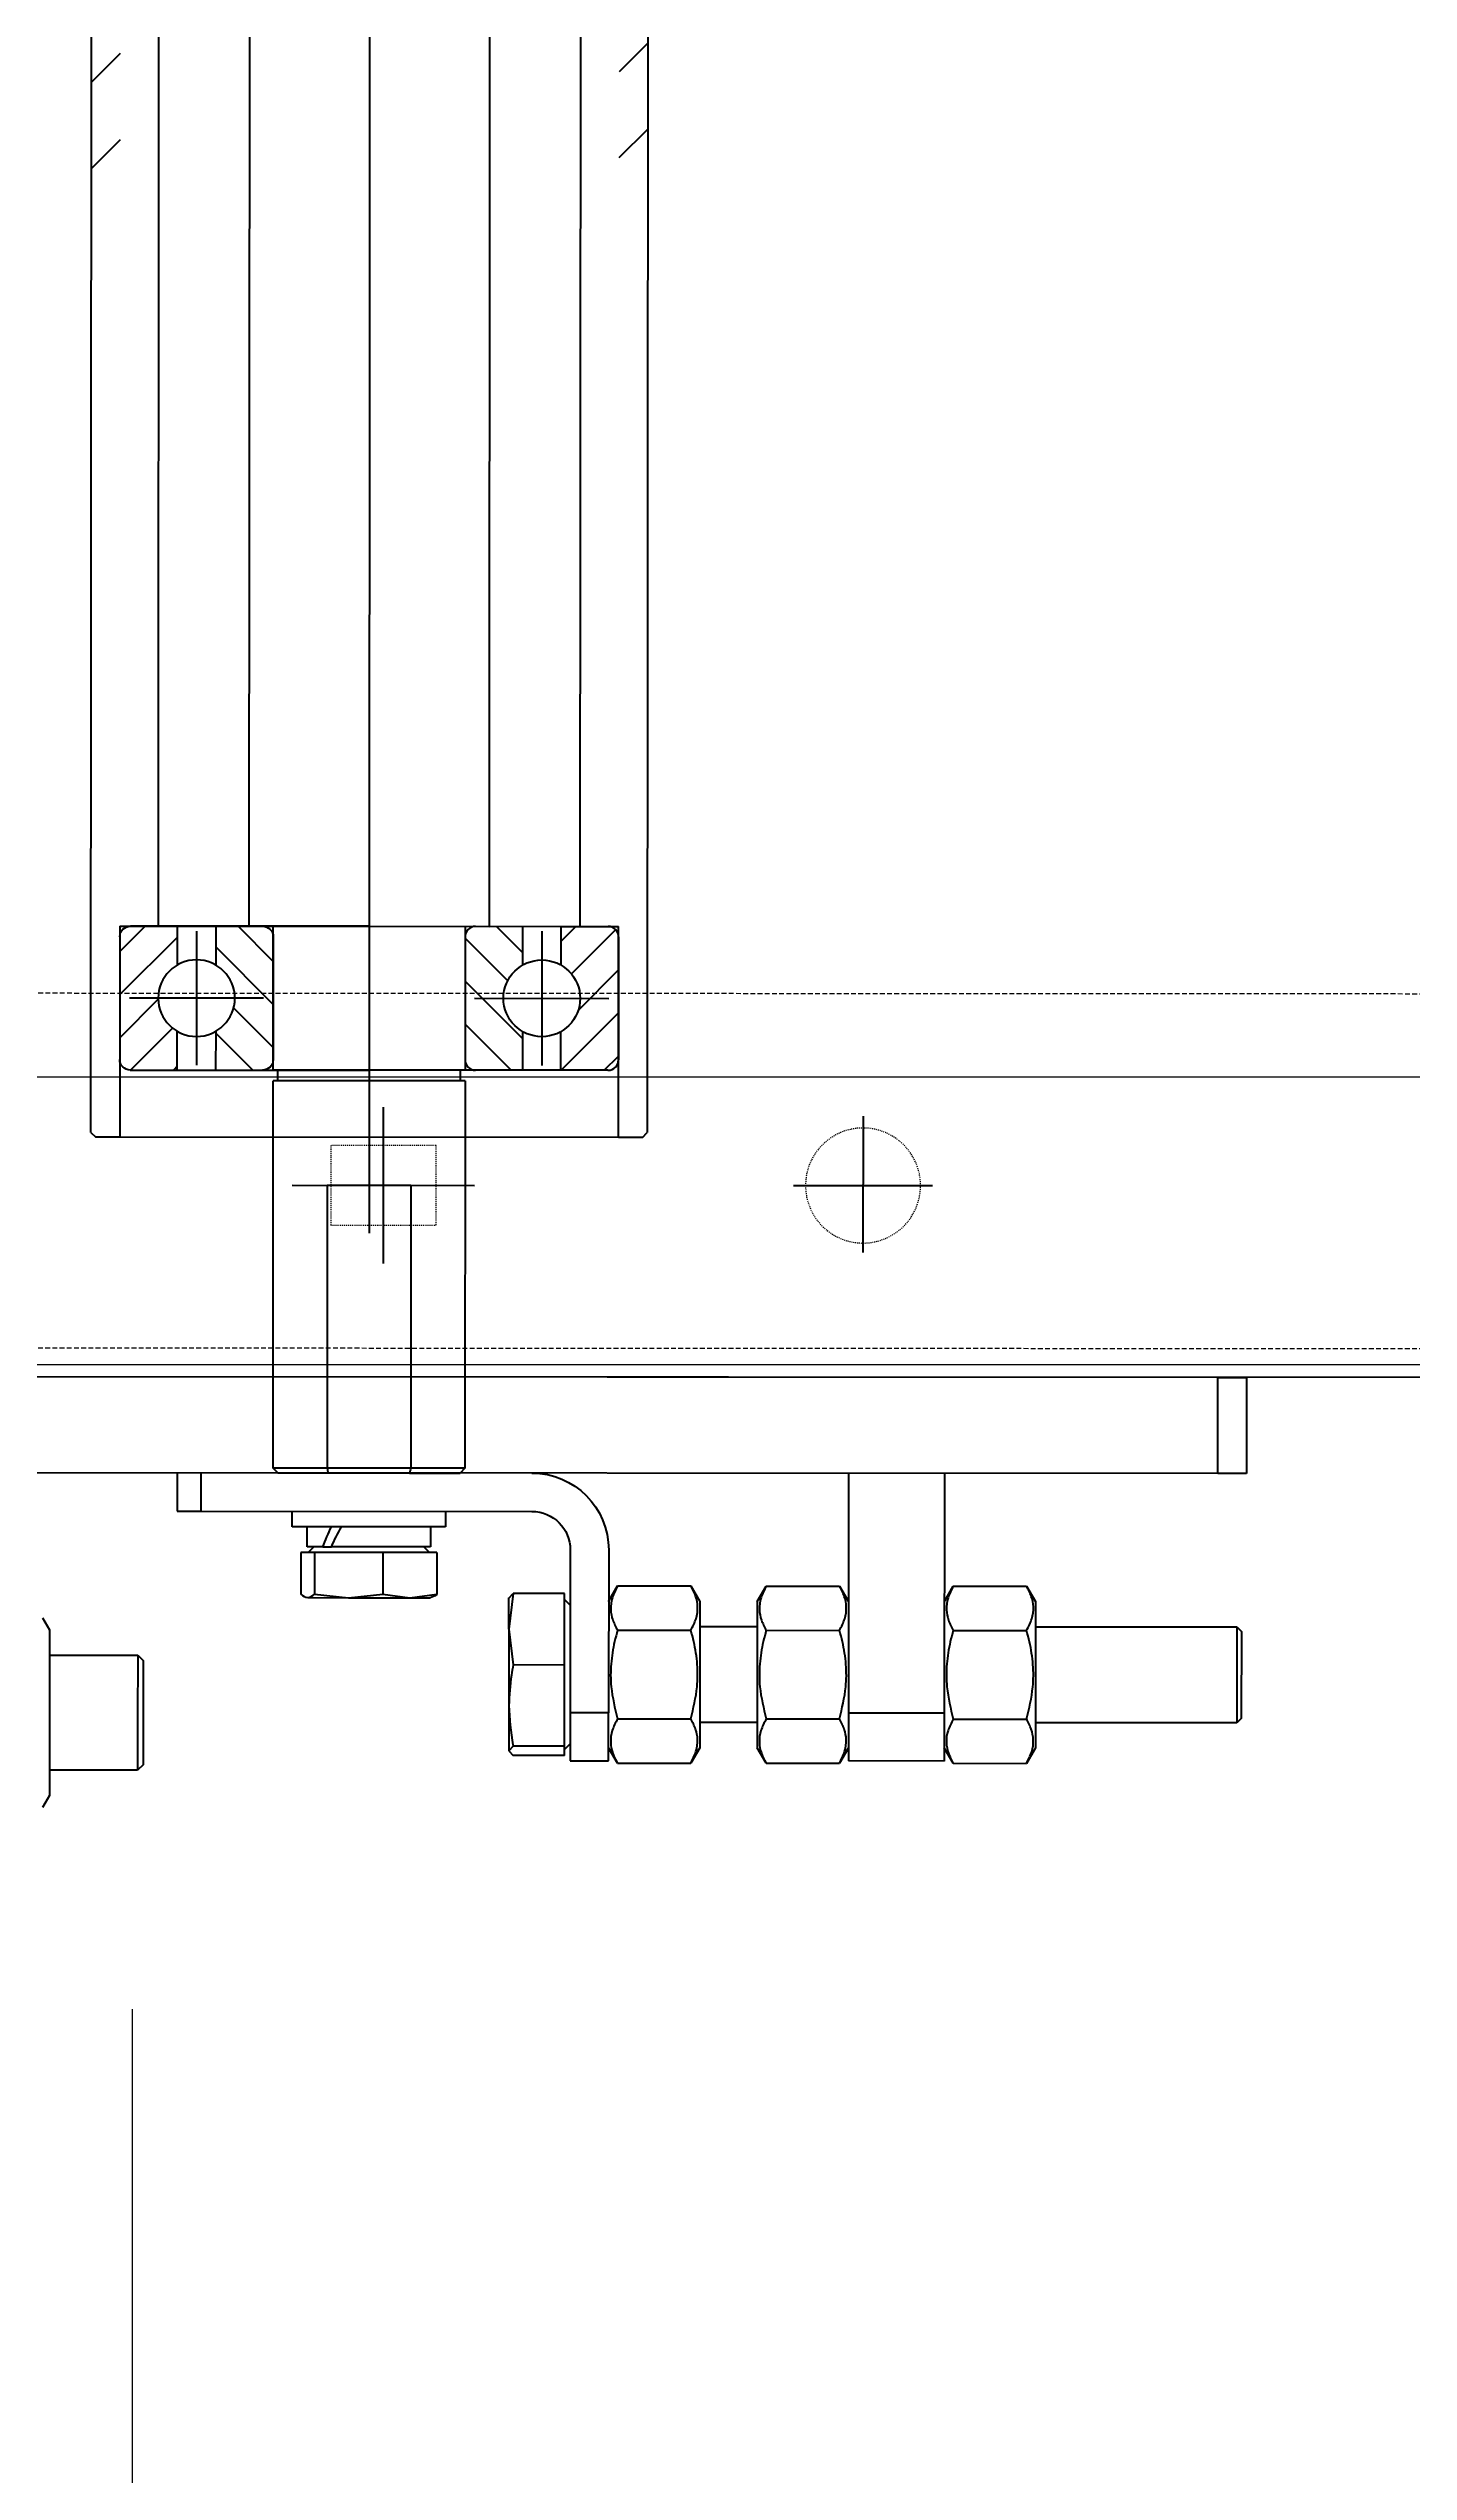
# Model space of a CAD drawing. Header units: millimetres. Extents: x 845401 to 948039, y 511594 to 550263.
# Drawn here: x 911228.8 to 911370.6, y 535896.3 to 536148.9 of the extents above; entities that cross this region are included whole.
import ezdxf

# ---------------------------------------------------------------- set-up
doc = ezdxf.new("R2010")
doc.units = ezdxf.units.MM
doc.linetypes.add('CENTER', pattern=[0])
doc.linetypes.add('DASHED', pattern=[0.75, 0.5, -0.25])
for name, color, linetype in [('00', 7, 'Continuous'), ('1轮廓实线层', 7, 'Continuous'), ('3中心线层', 1, 'CENTER'), ('4虚线层', 6, 'DASHED'), ('5剖面线层', 2, 'Continuous')]:
    doc.layers.add(name, color=color, linetype=linetype)
doc.layers.add('A-剖-0.10mm.......SECT-L01', color=255, linetype='Continuous', lineweight=18)
doc.layers.add('物流设备', color=7, linetype='Continuous', lineweight=5)
doc.styles.add('PC_TEXTSTYLE', font='isocp.shx', dxfattribs={"width": 0.8, "bigfont": 'hzfs.shx'})

# ---------------------------------------------------------------- blocks, each defined once
blk = doc.blocks.new('6304')
at = {"layer": '5剖面线层'}
h = blk.add_hatch(dxfattribs=at)
h.set_pattern_fill('ANSI31', color=256, style=0)
h.set_pattern_definition([(45, (1622.417437906445, 1392.47649229401), (-2.245064030267288, 2.245064030267288), [])])
edge = h.paths.add_edge_path()
edge.add_line((1637.417437906445, 1412.47649229401), (1635.417437906445, 1412.47649229401))
edge.add_line((1635.417437906445, 1412.47649229401), (1633.381539521583, 1412.47649229401))
edge.add_arc((1629.917437906445, 1410.47649229401), 4.000000000000039, 29.99999999999891, 149.9999999999992)
edge.add_line((1626.453336291308, 1412.47649229401), (1622.417437906445, 1412.47649229401))
edge.add_line((1622.417437906445, 1412.47649229401), (1622.417437906445, 1417.37649229401))
edge.add_arc((1623.517437906445, 1417.37649229401), 1.100000000000001, 90, 180, ccw=False)
edge.add_line((1623.517437906445, 1418.47649229401), (1636.317437906445, 1418.47649229401))
edge.add_arc((1636.317437906445, 1417.37649229401), 1.1, 360, 90, ccw=False)
edge.add_line((1637.417437906445, 1417.37649229401), (1637.417437906445, 1412.47649229401))
h = blk.add_hatch(dxfattribs=at)
h.set_pattern_fill('ANSI31', color=256, angle=90, style=0)
h.set_pattern_definition([(135, (1622.417437906445, 1392.47649229401), (-2.245064030267288, -2.245064030267288), [])])
edge = h.paths.add_edge_path()
edge.add_line((1622.417437906445, 1408.47649229401), (1626.453336291308, 1408.47649229401))
edge.add_arc((1629.917437906445, 1410.47649229401), 3.999999999999996, 210.0000000000005, 330.0000000000009)
edge.add_line((1633.381539521583, 1408.47649229401), (1637.417437906445, 1408.47649229401))
edge.add_line((1637.417437906445, 1408.47649229401), (1637.417437906445, 1403.57649229401))
edge.add_arc((1636.317437906445, 1403.57649229401), 1.1, 270, 360, ccw=False)
edge.add_line((1636.317437906445, 1402.47649229401), (1623.517437906445, 1402.47649229401))
edge.add_arc((1623.517437906445, 1403.57649229401), 1.1, 180, 270, ccw=False)
edge.add_line((1622.417437906445, 1403.57649229401), (1622.417437906445, 1408.47649229401))
at = {"layer": '5剖面线层', "extrusion": (0, 1.224606353822377e-16, -1)}
h = blk.add_hatch(dxfattribs=at)
h.set_pattern_fill('ANSI31', color=256, angle=180, style=0)
h.set_pattern_definition([(225, (-1622.417437906445, 1392.47649229401), (2.245064030267288, -2.245064030267288), [])])
edge = h.paths.add_edge_path()
edge.add_line((-1622.417437906445, 1376.47649229401), (-1626.453336291308, 1376.47649229401))
edge.add_arc((-1629.917437906445, 1374.47649229401), 3.999999999999996, 30.00000000000054, 150.0000000000008)
edge.add_line((-1633.381539521583, 1376.47649229401), (-1637.417437906445, 1376.47649229401))
edge.add_line((-1637.417437906445, 1376.47649229401), (-1637.417437906445, 1381.37649229401))
edge.add_arc((-1636.317437906445, 1381.37649229401), 1.1, 90, 180, ccw=False)
edge.add_line((-1636.317437906445, 1382.47649229401), (-1623.517437906445, 1382.47649229401))
edge.add_arc((-1623.517437906445, 1381.37649229401), 1.1, 360, 90, ccw=False)
edge.add_line((-1622.417437906445, 1381.37649229401), (-1622.417437906445, 1376.47649229401))
h = blk.add_hatch(dxfattribs=at)
h.set_pattern_fill('ANSI31', color=256, angle=270, style=0)
h.set_pattern_definition([(315, (-1622.417437906445, 1392.47649229401), (2.245064030267288, 2.245064030267288), [])])
edge = h.paths.add_edge_path()
edge.add_line((-1626.453336291308, 1372.47649229401), (-1622.417437906445, 1372.47649229401))
edge.add_line((-1622.417437906445, 1372.47649229401), (-1622.417437906445, 1367.57649229401))
edge.add_arc((-1623.517437906445, 1367.57649229401), 1.100000000000001, 270, 360, ccw=False)
edge.add_line((-1623.517437906445, 1366.47649229401), (-1636.317437906445, 1366.47649229401))
edge.add_arc((-1636.317437906445, 1367.57649229401), 1.1, 180, 270, ccw=False)
edge.add_line((-1637.417437906445, 1367.57649229401), (-1637.417437906445, 1372.47649229401))
edge.add_line((-1637.417437906445, 1372.47649229401), (-1635.417437906445, 1372.47649229401))
edge.add_line((-1635.417437906445, 1372.47649229401), (-1633.381539521583, 1372.47649229401))
edge.add_arc((-1629.917437906445, 1374.47649229401), 4.000000000000039, 209.9999999999989, 329.9999999999991)
at = {"layer": '1轮廓实线层'}
for p, q in [((1622.417437906445, 1392.47649229401), (1622.417437906445, 1417.37649229401)), ((1637.417437906445, 1417.37649229401), (1637.417437906445, 1392.47649229401)), ((1637.417437906445, 1412.47649229401), (1635.417437906445, 1412.47649229401)), ((1622.417437906445, 1408.47649229401), (1626.453336291308, 1408.47649229401)), ((1633.381539521583, 1408.47649229401), (1637.417437906445, 1408.47649229401)), ((1623.517437906445, 1402.47649229401), (1636.317437906445, 1402.47649229401))]:
    blk.add_line(p, q, dxfattribs=at)
at = {"layer": '1轮廓实线层', "extrusion": (0, 1.224606353822377e-16, -1)}
for p, q in [((1622.417437906445, 1392.47649229401), (1622.417437906445, 1367.57649229401)), ((1637.417437906445, 1367.57649229401), (1637.417437906445, 1392.47649229401)), ((1623.517437906445, 1382.47649229401), (1636.317437906445, 1382.47649229401)), ((1622.417437906445, 1376.47649229401), (1626.453336291308, 1376.47649229401)), ((1633.381539521583, 1376.47649229401), (1637.417437906445, 1376.47649229401)), ((1637.417437906445, 1372.47649229401), (1635.417437906445, 1372.47649229401))]:
    blk.add_line(p, q, dxfattribs=at)
at = {"layer": '1轮廓实线层'}
for points in [[(1626.453336291308, 1412.47649229401), (1622.417437906445, 1412.47649229401), (1622.417437906445, 1417.37649229401)], [(1623.517437906445, 1418.47649229401), (1636.317437906445, 1418.47649229401)], [(1637.417437906445, 1417.37649229401), (1637.417437906445, 1412.47649229401)], [(1635.417437906445, 1412.47649229401), (1633.381539521583, 1412.47649229401)]]:
    blk.add_lwpolyline(points, dxfattribs=at)
at = {"layer": '1轮廓实线层', "extrusion": (0, 1.224606353822377e-16, -1)}
for points in [[(-1626.453336291308, 1372.47649229401), (-1622.417437906445, 1372.47649229401), (-1622.417437906445, 1367.57649229401)], [(-1635.417437906445, 1372.47649229401), (-1633.381539521583, 1372.47649229401)], [(-1637.417437906445, 1367.57649229401), (-1637.417437906445, 1372.47649229401)], [(-1623.517437906445, 1366.47649229401), (-1636.317437906445, 1366.47649229401)]]:
    blk.add_lwpolyline(points, dxfattribs=at)
at = {"layer": '1轮廓实线层'}
blk.add_circle((1629.917437906445, 1410.47649229401), 4, dxfattribs=at)
at = {"layer": '1轮廓实线层', "extrusion": (0, 1.224606353822377e-16, -1)}
blk.add_circle((-1629.917437906445, 1374.47649229401), 4, dxfattribs=at)
at = {"layer": '1轮廓实线层'}
for centre, radius, start, end in [((1623.517437906445, 1417.37649229401), 1.100000000000001, 90, 180), ((1636.317437906445, 1417.37649229401), 1.1, 0, 90), ((1623.517437906445, 1403.57649229401), 1.1, 180, 270), ((1636.317437906445, 1403.57649229401), 1.1, 270, 0)]:
    blk.add_arc(centre, radius, start, end, dxfattribs=at)
at = {"layer": '1轮廓实线层', "extrusion": (0, 1.224606353822377e-16, -1)}
for centre, radius, start, end in [((-1623.517437906445, 1381.37649229401), 1.1, 0, 90), ((-1636.317437906445, 1381.37649229401), 1.1, 90, 180), ((-1623.517437906445, 1367.57649229401), 1.100000000000001, 270, 0), ((-1636.317437906445, 1367.57649229401), 1.1, 180, 270)]:
    blk.add_arc(centre, radius, start, end, dxfattribs=at)
at = {"layer": '3中心线层'}
for p, q in [((1629.917437906445, 1403.47649229401), (1629.917437906445, 1417.47649229401)), ((1622.917437906445, 1410.47649229401), (1636.917437906445, 1410.47649229401)), ((1620.417437906445, 1392.47649229401), (1639.417437906445, 1392.47649229401))]:
    blk.add_line(p, q, dxfattribs=at)
at = {"layer": '3中心线层', "extrusion": (0, 1.224606353822377e-16, -1)}
for p, q in [((1629.917437906445, 1381.47649229401), (1629.917437906445, 1367.47649229401)), ((1622.917437906445, 1374.47649229401), (1636.917437906445, 1374.47649229401))]:
    blk.add_line(p, q, dxfattribs=at)
at = {"style": 'PC_TEXTSTYLE'}
blk.add_text('TH_SUPERPART', height=1e-29, dxfattribs=at).set_placement((1622.417437906445, 1392.47649229401))
blk = doc.blocks.new('*U100472')
at = {"layer": '5剖面线层'}
h = blk.add_hatch(dxfattribs=at)
h.set_pattern_fill('ANSI31', color=256, scale=2, angle=90, style=0)
h.set_pattern_definition([(135, (-1364.880336850451, 172.1176429476925), (-4.490128060534577, -4.490128060534576), [])])
h.paths.add_polyline_path([(-3122.44165741586, 1032.017736281631), (-3122.44165741586, 527.5177362816314), (-3121.94165741586, 527.0177362816316), (-3119.44165741586, 527.0177362816316), (-3119.44165741586, 534.0177362816316), (-3119.44165741586, 549.0177362816316), (-3117.44165741586, 549.0177362816316), (-3115.44165741586, 549.0177362816316), (-3115.44165741586, 1032.017736281631)])
h.paths.add_polyline_path([(-3119.44165741586, 1515.017736281631), (-3119.44165741586, 1530.017736281631), (-3119.44165741586, 1537.017736281632), (-3121.94165741586, 1537.017736281632), (-3122.44165741586, 1536.517736281631), (-3122.44165741586, 1032.017736281631), (-3115.44165741586, 1032.017736281631), (-3115.44165741586, 1515.017736281631), (-3117.44165741586, 1515.017736281631)])
h.paths.add_polyline_path([(-3071.44165741586, 1032.017736281631), (-3071.44165741586, 549.0177362816316), (-3069.44165741586, 549.0177362816316), (-3067.44165741586, 549.0177362816316), (-3067.44165741586, 534.0177362816316), (-3067.44165741586, 527.0177362816316), (-3064.94165741586, 527.0177362816316), (-3064.44165741586, 527.5177362816316), (-3064.44165741586, 1032.017736281631)])
h.paths.add_polyline_path([(-3071.44165741586, 1515.017736281631), (-3071.44165741586, 1032.017736281631), (-3064.44165741586, 1032.017736281631), (-3064.44165741586, 1536.517736281631), (-3064.94165741586, 1537.017736281632), (-3067.44165741586, 1537.017736281632), (-3067.44165741586, 1530.017736281631), (-3067.44165741586, 1515.017736281631), (-3069.44165741586, 1515.017736281631)])
at = {"color": 7, "linetype": 'Continuous', "lineweight": 25}
for p, q in [((-3102.941657415859, 1672.017736281631), (-3103.44165741586, 1671.517736281631)), ((-3103.44165741586, 1671.517736281631), (-3103.44165741586, 1631.117736281631)), ((-3097.800556359401, 1671.517736281631), (-3103.44165741586, 1671.517736281631)), ((-3102.941657415859, 1672.017736281631), (-3097.684298102979, 1672.017736281631)), ((-3097.800556359401, 1642.017736281632), (-3097.800556359401, 1671.517736281631)), ((-3089.082758472319, 1671.517736281631), (-3097.800556359401, 1671.517736281631)), ((-3097.684298102979, 1672.017736281631), (-3089.199016728741, 1672.017736281631)), ((-3089.199016728741, 1672.017736281631), (-3083.94165741586, 1672.017736281631)), ((-3089.082758472319, 1642.017736281632), (-3089.082758472319, 1671.517736281631)), ((-3083.44165741586, 1671.517736281631), (-3089.082758472319, 1671.517736281631)), ((-3083.44165741586, 1671.517736281631), (-3083.94165741586, 1672.017736281631)), ((-3083.44165741586, 1631.117736281631), (-3083.44165741586, 1671.517736281631)), ((-1886.941660694127, 1662.020036706926), (-3156.94166069412, 1662.020064125303)), ((-3097.800556359401, 1642.017736281632), (-3089.082758472319, 1642.017736281632)), ((-3122.44165741586, 1636.517736281631), (-3121.94165741586, 1637.017736281632)), ((-3122.44165741586, 1636.517736281631), (-3122.44165741586, 427.5177362816315)), ((-3119.44165741586, 1637.017736281632), (-3121.94165741586, 1637.017736281632)), ((-3119.44165741586, 1630.017736281631), (-3119.44165741586, 1637.017736281632)), ((-3067.44165741586, 1637.017736281632), (-3119.44165741586, 1637.017736281632)), ((-3067.44165741586, 1637.017736281632), (-3067.44165741586, 1630.017736281631)), ((-3064.94165741586, 1637.017736281632), (-3067.44165741586, 1637.017736281632)), ((-3064.94165741586, 1637.017736281632), (-3064.44165741586, 1636.517736281631)), ((-3064.44165741586, 427.5177362816315), (-3064.44165741586, 1636.517736281631)), ((-3119.44165741586, 1615.017736281631), (-3119.44165741586, 1630.017736281631)), ((-3083.44165741586, 1631.117736281631), (-3103.44165741586, 1631.117736281631)), ((-3103.44165741586, 1630.017736281631), (-3103.44165741586, 1615.017736281631)), ((-3083.44165741586, 1630.017736281631), (-3103.44165741586, 1630.017736281631)), ((-3102.94165741586, 1631.117736281631), (-3102.94165741586, 1630.017736281631)), ((-3083.94165741586, 1630.017736281631), (-3083.94165741586, 1631.117736281631)), ((-3083.44165741586, 1615.017736281631), (-3083.44165741586, 1630.017736281631)), ((-3067.44165741586, 1630.017736281631), (-3067.44165741586, 1615.017736281631)), ((-3119.44165741586, 1615.017736281631), (-3117.44165741586, 1615.017736281631)), ((-3117.44165741586, 1615.017736281631), (-3069.44165741586, 1615.017736281631)), ((-3115.44165741586, 449.0177362816316), (-3115.44165741586, 1615.017736281631)), ((-3105.94165741586, 1615.017736281631), (-3105.94165741586, 449.0177362816316)), ((-3105.94165741586, 1615.017736281631), (-3080.941657415859, 1615.017736281631)), ((-3080.941657415859, 449.0177362816316), (-3080.941657415859, 1615.017736281631)), ((-3071.44165741586, 1615.017736281631), (-3071.44165741586, 449.0177362816316)), ((-3069.44165741586, 1615.017736281631), (-3067.44165741586, 1615.017736281631))]:
    blk.add_line(p, q, dxfattribs=at)
for points in [[(-3097.800556359401, 1671.517736281631), (-3097.762307065339, 1671.68446108911), (-3097.723567557222, 1671.851130097297), (-3097.684298102979, 1672.017736281631)], [(-3089.082758472319, 1671.517736281631), (-3089.121007766381, 1671.68446108911), (-3089.159747274497, 1671.851130097297), (-3089.199016728741, 1672.017736281631)]]:
    blk.add_open_spline(points, degree=3, dxfattribs=at)
at = {"layer": '1轮廓实线层'}
for p, q in [((-3126.741650305031, 1705.645180473571), (-3127.464805520414, 1706.897712478882)), ((-3126.741650305031, 1700.574136505371), (-3126.741650305031, 1705.645180473571)), ((-3117.541651032207, 1703.020072708374), (-3126.741650305031, 1703.020072708374)), ((-3116.941650188802, 1702.420092354065), (-3117.541651032207, 1703.020072708374)), ((-3117.541651032207, 1697.774267921692), (-3117.541651032207, 1703.020072708374)), ((-3126.741650305031, 1688.395119438416), (-3126.741650305031, 1700.574136505371)), ((-3116.941650188802, 1702.420092354065), (-3116.941650188802, 1697.698808441406)), ((-3078.841655305861, 1700.973964462524), (-3078.391204378841, 1701.469517479187)), ((-3078.391204378841, 1700.478411445862), (-3078.841655305861, 1700.973964462524)), ((-3078.841655305861, 1696.253634224182), (-3078.841655305861, 1700.973964462524)), ((-3073.041653982638, 1701.469517479187), (-3078.391204378841, 1701.469517479187)), ((-3073.041653982638, 1700.478411445862), (-3078.391204378841, 1700.478411445862)), ((-3073.041653982638, 1701.469517479187), (-3073.041653982638, 1700.478411445862)), ((-3072.441658727168, 1700.255132446533), (-3073.041653982638, 1700.855112800842)), ((-3073.041653982638, 1700.478411445862), (-3073.041653982637, 1692.028976211792)), ((-3072.441658727168, 1702.020145187622), (-3068.441658071516, 1702.020145187622)), ((-3072.441658727167, 1697.020149955994), (-3072.441658727168, 1702.020145187622)), ((-3067.510618618964, 1702.257729301697), (-3068.441658071516, 1700.645066032654)), ((-3068.441658071516, 1702.020145187622), (-3068.441658071516, 1697.020149955994)), ((-3067.510618618964, 1702.257729301697), (-3059.87269317293, 1702.257729301697)), ((-3058.941653720378, 1700.645066032654), (-3059.87269317293, 1702.257729301697)), ((-3058.941653720377, 1685.395098457581), (-3058.941653720378, 1700.645066032654)), ((-3052.010617009638, 1702.257729301697), (-3052.941656462191, 1700.645066032654)), ((-3052.941656462191, 1685.395098457581), (-3052.941656462191, 1700.645066032654)), ((-3052.010617009638, 1702.257729301697), (-3044.372691563605, 1702.257729301697)), ((-3043.441652111052, 1700.645066032654), (-3044.372691563605, 1702.257729301697)), ((-3033.441654197215, 1702.020145187622), (-3043.441652111052, 1702.020145187622)), ((-3043.441652111052, 1697.020149955994), (-3043.441652111052, 1702.020145187622)), ((-3032.510614744662, 1702.257729301698), (-3033.441654197215, 1700.645066032654)), ((-3033.441654197215, 1697.020149955995), (-3033.441654197215, 1702.020145187622)), ((-3032.510614744662, 1702.257729301698), (-3024.872689298628, 1702.257729301698)), ((-3023.941657296657, 1700.645066032654), (-3024.872689298628, 1702.257729301698)), ((-3023.941657296656, 1685.395098457581), (-3023.941657296657, 1700.645066032654)), ((-3052.941656462191, 1698.020077476746), (-3058.941653720378, 1698.020077476746)), ((-3002.941651991843, 1698.020077476747), (-3023.941657296656, 1698.020077476746)), ((-3002.441658429144, 1697.52011371637), (-3002.941651991843, 1698.020077476747)), ((-3002.941651991842, 1688.02008701349), (-3002.941651991843, 1698.020077476747)), ((-3117.541651032207, 1691.020107994324), (-3117.541651032207, 1697.774267921692)), ((-3116.941650188802, 1697.698808441406), (-3116.941650188802, 1691.620088348633)), ((-3078.841655305861, 1688.299871216065), (-3078.841655305861, 1696.253634224182)), ((-3072.441658727167, 1680.020070801025), (-3072.441658727167, 1697.020149955994)), ((-3068.441658071516, 1697.020149955994), (-3072.441658727167, 1697.020149955994)), ((-3068.441658071516, 1680.020070801025), (-3068.441658071516, 1697.020149955994)), ((-3067.510618618964, 1697.638965378052), (-3059.87269317293, 1697.638965378052)), ((-3052.010617009638, 1697.638965378052), (-3044.372691563605, 1697.638965378052)), ((-3033.441654197215, 1697.020149955995), (-3043.441652111052, 1697.020149955994)), ((-3043.441652111052, 1672.020173797852), (-3043.441652111052, 1697.020149955994)), ((-3033.441654197214, 1672.020173797853), (-3033.441654197215, 1697.020149955995)), ((-3032.510614744662, 1697.638965378053), (-3024.872689298628, 1697.638965378053)), ((-3002.441658429144, 1697.52011371637), (-3002.441658429144, 1688.520169983155)), ((-3126.741650305031, 1691.020107994324), (-3117.541651032207, 1691.020107994324)), ((-3117.541651032207, 1691.020107994324), (-3116.941650188802, 1691.620088348633)), ((-3078.841655305861, 1688.299871216065), (-3078.391204378841, 1692.028976211792)), ((-3073.041653982637, 1692.028976211792), (-3078.391204378841, 1692.028976211792)), ((-3073.041653982637, 1692.028976211792), (-3073.041653982637, 1684.570766220337)), ((-3127.464805520413, 1687.142587433106), (-3126.741650305031, 1688.395119438416)), ((-3078.391204378841, 1684.570766220337), (-3078.841655305861, 1688.299871216065)), ((-3078.841655305861, 1688.299871216065), (-3078.841655305861, 1685.022331009155)), ((-3067.510618618963, 1688.401318321472), (-3059.87269317293, 1688.401318321472)), ((-3058.941653720377, 1688.020087013489), (-3052.941656462191, 1688.020087013489)), ((-3052.010617009638, 1688.401318321472), (-3044.372691563604, 1688.401318321472)), ((-3032.510614744662, 1688.401318321473), (-3024.872689298628, 1688.401318321473)), ((-3023.941657296656, 1688.020087013489), (-3002.941651991842, 1688.02008701349)), ((-3002.941651991842, 1688.02008701349), (-3002.441658429144, 1688.520169983155)), ((-3073.041653982637, 1685.185170898682), (-3072.441658727167, 1685.785151252991)), ((-3068.441658071516, 1685.395098457581), (-3067.510618618963, 1683.782554397827)), ((-3059.87269317293, 1683.782554397827), (-3058.941653720377, 1685.395098457581)), ((-3052.941656462191, 1685.395098457581), (-3052.010617009638, 1683.782554397827)), ((-3044.372691563604, 1683.782554397827), (-3043.441652111052, 1685.395098457581)), ((-3033.441654197215, 1685.395098457581), (-3032.510614744662, 1683.782554397828)), ((-3024.872689298628, 1683.782554397828), (-3023.941657296656, 1685.395098457581)), ((-3100.54141058707, 1680.320120582825), (-3100.54141058707, 1684.654093513733)), ((-3099.82064252281, 1685.020066032654), (-3095.549995801685, 1685.020066032654)), ((-3099.099873355864, 1684.654093513733), (-3095.549995801685, 1685.020066032654)), ((-3099.099873355864, 1680.320120582825), (-3099.099873355864, 1684.654093513733)), ((-3095.549995801685, 1685.020066032654), (-3092.000118247507, 1684.654093513733)), ((-3095.549995801685, 1685.020066032654), (-3089.171006134985, 1685.020066032654)), ((-3092.000118247507, 1684.654093513733), (-3089.171006134985, 1685.020066032654)), ((-3092.000118247507, 1680.320120582825), (-3092.000118247507, 1684.654093513733)), ((-3089.171006134985, 1685.020066032654), (-3086.341897747753, 1684.654093513733)), ((-3089.171006134985, 1685.020066032654), (-3087.0626669147, 1685.020066032654)), ((-3086.341897747753, 1680.320120582825), (-3086.341897747753, 1684.654093513733)), ((-3078.841655305861, 1685.066319237), (-3078.391204378841, 1684.570766220337)), ((-3073.041653982637, 1684.570766220337), (-3078.391204378841, 1684.570766220337)), ((-3067.510618618963, 1683.782554397827), (-3059.87269317293, 1683.782554397827)), ((-3052.010617009638, 1683.782554397827), (-3044.372691563604, 1683.782554397827)), ((-3032.510614744662, 1683.782554397828), (-3024.872689298628, 1683.782554397828)), ((-3099.099873355864, 1680.320120582825), (-3100.541411689756, 1680.320120582825)), ((-3099.776654294966, 1680.320120582825), (-3099.176655314205, 1679.720140228516)), ((-3092.000118247507, 1680.320120582825), (-3099.099873355864, 1680.320120582825)), ((-3086.341897747753, 1680.320120582825), (-3092.000118247507, 1680.320120582825)), ((-3087.706654123304, 1679.720140228516), (-3087.106655142544, 1680.320120582825)), ((-3101.441654167412, 1677.620149383789), (-3101.441654167412, 1676.020122299439)), ((-3085.441655270098, 1677.620149383789), (-3101.441654167412, 1677.620149383789)), ((-3099.881655327318, 1679.720140228516), (-3099.881655327318, 1677.620149383789)), ((-3098.242196045158, 1679.720140228516), (-3099.881655327318, 1679.720140228516)), ((-3098.242196045158, 1679.720140228516), (-3097.805767110823, 1679.720140228516)), ((-3097.781657032011, 1679.720140228516), (-3097.34815617585, 1679.720140228516)), ((-3087.001654110191, 1679.720140228516), (-3097.34815617585, 1679.720140228516)), ((-3087.001654110191, 1677.620149383789), (-3087.001654110191, 1679.720140228516)), ((-3085.441655270098, 1676.020122299439), (-3085.441655270098, 1677.620149383789)), ((-3113.441656134365, 1672.020173797852), (-3113.441656134365, 1676.020122299439)), ((-3113.441656134365, 1676.020122299439), (-3110.941654793261, 1676.020122299439)), ((-3110.941654793261, 1676.020122299439), (-3110.941654793261, 1672.020173797852)), ((-3110.941654793261, 1676.020122299439), (-3076.441655657528, 1676.020122299439)), ((-3004.941656044958, 1672.020173797853), (-3229.941657535074, 1672.02017379785)), ((-3004.941656044958, 1672.020173797853), (-3004.941656044958, 1662.020064125306)), ((-3001.941649965284, 1672.020173797853), (-3004.941656044958, 1672.020173797853)), ((-3001.941649965284, 1662.020064125306), (-3001.941649965284, 1672.020173797853)), ((-3004.941656044958, 1662.020064125306), (-3229.941657535074, 1662.020064125303)), ((-3004.941656044958, 1662.020064125306), (-3001.941649965284, 1662.020064125306))]:
    blk.add_line(p, q, dxfattribs=at)
for radius in [4, 8]:
    blk.add_arc((-3076.441655329702, 1680.020121345764), radius, 270, 0, dxfattribs=at)
for centre, major_axis, ratio, start_param, end_param in [((-3093.441655329702, 1677.620121345765), (-5.62637816061445, 11.03950609885037), 0.2838246565591978, 1.237742465729836, 1.427139139904498), ((-3093.441655329702, 1679.720121345764), (-5.626378160628512, 11.03950609882349), 0.2838246565593429, 1.427139139903727, 1.616535814078813)]:
    blk.add_ellipse(centre, major_axis=major_axis, ratio=ratio, start_param=start_param, end_param=end_param, dxfattribs=at)
for points, knots in [([(-3078.841655305861, 1696.253634224182), (-3078.75920240879, 1697.631736575758), (-3078.674460120003, 1699.048103393692), (-3078.398655497139, 1700.440786808653), (-3078.391204378841, 1700.478411445862)], [0, 0, 0, 0, 0.9729840703176698, 1, 1, 1, 1]), ([(-3067.510618618964, 1697.638965378052), (-3067.716997429431, 1698.039808342454), (-3068.134235894452, 1698.850197271446), (-3068.286858348957, 1700.051062647112), (-3068.062830133581, 1701.198974235586), (-3067.695809153627, 1701.902663513353), (-3067.510618618964, 1702.257729301697)], [0, 0, 0, 0, 0.2646007451044715, 0.5349464340878829, 0.7653444265531966, 1, 1, 1, 1]), ([(-3059.87269317293, 1702.257729301697), (-3059.666315819942, 1701.85682856436), (-3059.249090088963, 1701.046341847855), (-3059.096439409867, 1699.845654675124), (-3059.320485468595, 1698.697712664672), (-3059.68750391501, 1697.994028559523), (-3059.87269317293, 1697.638965378052)], [0, 0, 0, 0, 0.2646068697525532, 0.5349462673861558, 0.7653443403809772, 0.9999999999999999, 0.9999999999999999, 0.9999999999999999, 0.9999999999999999]), ([(-3052.010617009638, 1697.638965378052), (-3052.216994719625, 1698.039808356898), (-3052.634231000787, 1698.850197394721), (-3052.786869560482, 1700.051062768056), (-3052.562825541752, 1701.198974010158), (-3052.195806523379, 1701.902663477452), (-3052.010617009638, 1702.257729301697)], [0, 0, 0, 0, 0.2646007104964092, 0.534946416682738, 0.7653444572446244, 1, 1, 1, 1]), ([(-3044.372691563605, 1702.257729301697), (-3044.166313110072, 1701.856828578803), (-3043.74908519516, 1701.046341971134), (-3043.596450621351, 1699.845654796051), (-3043.820480876742, 1698.697712439244), (-3044.187501284754, 1697.994028523621), (-3044.372691563605, 1697.638965378053)], [0, 0, 0, 0, 0.2646069043617525, 0.5349462847907098, 0.7653443096892404, 1, 1, 1, 1]), ([(-3032.510614744662, 1697.638965378053), (-3032.716996743041, 1698.039808275198), (-3033.134241514311, 1698.850196798656), (-3033.286860914664, 1700.051062628716), (-3033.062835580471, 1701.19897471746), (-3032.695808452106, 1701.902663585206), (-3032.510614744662, 1702.257729301698)], [0, 0, 0, 0, 0.2646008255198023, 0.534946418721291, 0.7653443295579211, 1, 1, 1, 1]), ([(-3024.872689298628, 1702.257729301698), (-3024.666310845096, 1701.856828578804), (-3024.249082930183, 1701.046341971134), (-3024.096448356375, 1699.845654796051), (-3024.320478611766, 1698.697712439244), (-3024.687499019778, 1697.994028523623), (-3024.872689298628, 1697.638965378053)], [0, 0, 0, 0, 0.2646069043617525, 0.5349462847907098, 0.7653443096892404, 1, 1, 1, 1]), ([(-3078.391204378841, 1692.028976211792), (-3078.458802393795, 1692.382122866853), (-3078.725915784954, 1693.777581012705), (-3078.792168828236, 1695.194953914386), (-3078.841655305861, 1696.253634224182)], [0, 0, 0, 0, 0.253068611273176, 1, 1, 1, 1]), ([(-3067.510618618963, 1688.401318321472), (-3067.618379918218, 1688.797025939393), (-3067.930924556164, 1689.944713421175), (-3068.243206294784, 1691.914214487544), (-3068.246601446345, 1694.646490920284), (-3067.782904665936, 1696.531862045669), (-3067.510618618964, 1697.638965378052)], [0, 0, 0, 0, 0.1312923052926914, 0.3807926064977925, 0.6363970151272691, 1, 1, 1, 1]), ([(-3059.87269317293, 1697.638965378052), (-3059.600386756805, 1696.531858811292), (-3059.14145538189, 1694.665997748994), (-3059.138279048806, 1691.934642988725), (-3059.447122708242, 1689.964015980984), (-3059.764931649242, 1688.797019374121), (-3059.87269317293, 1688.401318321472)], [0, 0, 0, 0, 0.3636014643543526, 0.6127954028109334, 0.8687080443966424, 1, 1, 1, 1]), ([(-3052.010617009638, 1688.401318321472), (-3052.118381167822, 1688.797025822365), (-3052.430933786695, 1689.944711822942), (-3052.743213385155, 1691.914214846928), (-3052.746596534345, 1694.646490759361), (-3052.282901833506, 1696.531861991171), (-3052.010617009638, 1697.638965378052)], [0, 0, 0, 0, 0.1312924778831501, 0.380792728234342, 0.6363970892379337, 1, 1, 1, 1]), ([(-3044.372691563605, 1697.638965378052), (-3044.10038571134, 1696.531858917152), (-3043.641455286725, 1694.665998033269), (-3043.638273489048, 1691.934641865521), (-3043.947133410889, 1689.96401815276), (-3044.264933263494, 1688.797019534876), (-3044.372691563604, 1688.401318321472)], [0, 0, 0, 0, 0.3636014927067506, 0.6127954505946218, 0.8687082335090226, 1, 1, 1, 1]), ([(-3032.510614744662, 1688.401318321473), (-3032.618378902846, 1688.797025822365), (-3032.930931521718, 1689.944711822942), (-3033.243211120179, 1691.914214846928), (-3033.246594269369, 1694.646490759362), (-3032.78289956853, 1696.531861991172), (-3032.510614744662, 1697.638965378053)], [0, 0, 0, 0, 0.1312924778831501, 0.380792728234342, 0.6363970892379337, 1, 1, 1, 1]), ([(-3024.872689298628, 1697.638965378053), (-3024.600388155439, 1696.531858754426), (-3024.141465584014, 1694.665997257837), (-3024.138268269614, 1691.934641962888), (-3024.447131487831, 1689.964018143697), (-3024.764931085097, 1688.797019532581), (-3024.872689298628, 1688.401318321473)], [0, 0, 0, 0, 0.3636013929804564, 0.6127953936787519, 0.8687082142102175, 1, 1, 1, 1]), ([(-3067.510618618963, 1683.782554397827), (-3067.716997431404, 1684.183397400135), (-3068.134235967336, 1684.993786535746), (-3068.286858353365, 1686.194651612074), (-3068.062830054138, 1687.342563490636), (-3067.69580914877, 1688.046252570263), (-3067.510618618963, 1688.401318321472)], [0, 0, 0, 0, 0.2646006611640574, 0.5349463501875493, 0.765344342687021, 1, 1, 1, 1]), ([(-3059.87269317293, 1688.401318321472), (-3059.666315821915, 1688.000417622037), (-3059.249090161843, 1687.189931112142), (-3059.096439414276, 1685.989243640084), (-3059.320485389151, 1684.841301919727), (-3059.687503910152, 1684.137617616435), (-3059.87269317293, 1683.782554397827)], [0, 0, 0, 0, 0.2646069536915188, 0.5349463512855742, 0.7653444242466915, 1, 1, 1, 1]), ([(-3052.010617009638, 1683.782554397827), (-3052.216994721598, 1684.18339741458), (-3052.634231073673, 1684.993786659021), (-3052.78686956489, 1686.194651733017), (-3052.562825462309, 1687.342563265209), (-3052.195806518522, 1688.046252534361), (-3052.010617009638, 1688.401318321472)], [0, 0, 0, 0, 0.2646006265560061, 0.5349463327824155, 0.76534437337846, 1, 1, 1, 1]), ([(-3044.372691563604, 1688.401318321472), (-3044.166313112045, 1688.000417636479), (-3043.749085268038, 1687.189931235422), (-3043.59645062576, 1685.989243761012), (-3043.8204807973, 1684.8413016943), (-3044.187501279897, 1684.137617580533), (-3044.372691563604, 1683.782554397827)], [0, 0, 0, 0, 0.2646069883007289, 0.534946368690139, 0.7653443935549652, 1, 1, 1, 1]), ([(-3032.510614744662, 1683.782554397828), (-3032.716996745014, 1684.183397332881), (-3033.134241587195, 1684.993786062955), (-3033.286860919073, 1686.194651593678), (-3033.062835501029, 1687.342563972509), (-3032.695808447249, 1688.046252642115), (-3032.510614744662, 1688.401318321473)], [0, 0, 0, 0, 0.2646007415794757, 0.5349463348210475, 0.7653442456918377, 1, 1, 1, 1]), ([(-3024.872689298628, 1688.401318321473), (-3024.666310847068, 1688.000417636479), (-3024.249083003062, 1687.189931235422), (-3024.096448360783, 1685.989243761012), (-3024.320478532323, 1684.8413016943), (-3024.68749901492, 1684.137617580533), (-3024.872689298628, 1683.782554397828)], [0, 0, 0, 0, 0.2646069883007289, 0.534946368690139, 0.7653443935549652, 1, 1, 1, 1]), ([(-3100.54141058707, 1684.654093513733), (-3100.53499663205, 1684.660171553591), (-3100.297433037937, 1684.885293337157), (-3100.055774978497, 1684.953601811642), (-3099.820641420124, 1685.020066032654)], [0, 0, 0, 0, 0.02699889704956438, 0.9999999999999999, 0.9999999999999999, 0.9999999999999999, 0.9999999999999999]), ([(-3099.82064252281, 1685.020066032654), (-3099.585486146268, 1684.953602574075), (-3099.343804681891, 1684.885294896293), (-3099.106286052522, 1684.660171553636), (-3099.099873355864, 1684.654093513733)], [0, 0, 0, 0, 0.9730012897291472, 1, 1, 1, 1]), ([(-3086.341897747753, 1684.654093513733), (-3086.348311702774, 1684.660171553591), (-3086.585875296886, 1684.885293337157), (-3086.827533356327, 1684.953601811642), (-3087.0626669147, 1685.020066032654)], [0, 0, 0, 0, 0.02699889704956438, 0.9999999999999999, 0.9999999999999999, 0.9999999999999999, 0.9999999999999999])]:
    blk.add_open_spline(points, degree=3, knots=knots, dxfattribs=at)
at = {"layer": '3中心线层'}
for p, q in [((-3091.94166069412, 1650.170064125302), (-3091.94166069412, 1633.870064125302)), ((-3041.94166069412, 1634.770064125302), (-3041.94166069412, 1648.991580910065)), ((-3093.44165741586, 417.0177362816315), (-3093.44165741586, 1647.017736281631)), ((-3101.44166069412, 1642.020064125302), (-3082.44166069412, 1642.020064125302)), ((-3049.19166069412, 1642.020064125302), (-3034.69166069412, 1642.020064125302))]:
    blk.add_line(p, q, dxfattribs=at)
at = {"layer": '4虚线层', "linetype": 'DASHED', "lineweight": 18}
for p, q in [((-1886.941660694127, 1659.020036706926), (-3156.94166069412, 1659.020064125303)), ((-1889.941660694127, 1622.020036706926), (-3153.94166069412, 1622.020064125303))]:
    blk.add_line(p, q, dxfattribs=at)
at = {"layer": '4虚线层', "linetype": 'DASHED', "lineweight": 18, "ltscale": 0.2}
blk.add_lwpolyline([(-3097.44166069412, 1646.170064125302), (-3086.44166069412, 1646.170064125302), (-3086.44166069412, 1637.870064125302), (-3097.44166069412, 1637.870064125302)], close=True, dxfattribs=at)
blk.add_circle((-3041.94166069412, 1642.020064125302), 6, dxfattribs=at)
at = {"rotation": 90}
blk.add_blockref('6304', (-1700.96516512185, -7.399701624813815), dxfattribs=at)
blk = doc.blocks.new('*U100569')
at = {"color": 1}
blk.add_lwpolyline([(0, -630), (7920.603380136075, -630), (7920.603380136075, 630), (0, 630)], close=True, dxfattribs=at)
at = {"color": 4}
blk.add_lwpolyline([(0, -600), (7920.603380136075, -600), (7920.603380136075, 600), (0, 600)], close=True, dxfattribs=at)
at = {"color": 2}
blk.add_lwpolyline([(0, -630), (7920.603380136075, -630), (7920.603380136075, -830), (0, -830)], close=True, dxfattribs=at)
for tag, p in [('设备编号', (485.2384934027214, 55.2877136208408)), ('设备高度', (489.7486322444456, -155.5627289135591))]:
    blk.add_attdef(tag, p, '', height=100)
at = {"flags": 1}
blk.add_attdef('设备类型', (14421.90417558989, -37.08342335998668), '', height=100, dxfattribs=at)
blk = doc.blocks.new('C线')
at = {"xscale": -1, "rotation": 179.9712508777102}
blk.add_blockref('*U100472', (996226.2875136542, 476508.6636427017, 12.68781082395013), dxfattribs=at)
at = {"layer": '物流设备', "color": 0}
blk.add_blockref('*U100569', (986088.0800278853, 475479.5155045651, 25.37562164790397), dxfattribs=at)
blk = doc.blocks.new('BC线平台')
at = {"layer": 'A-剖-0.10mm.......SECT-L01'}
h = blk.add_hatch(dxfattribs=at)
h.set_pattern_fill('CROSS', color=2, scale=50)
h.set_pattern_definition([(0, (691447.8688909085, 341554.8450790223), (317.5, 317.5), [158.75, -476.25]), (90, (691527.2438909085, 341475.4700790223), (-317.5, 317.5), [158.75, -476.25])])
h.paths.add_polyline_path([(786169.7200223003, 367097.0429448874), (791174.1308098759, 367097.0429448874), (791174.1308098759, 370095.4212002061), (786169.7200223003, 370095.4212002061)])

msp = doc.modelspace()

# ---------------------------------------------------------------- block references
at = {"layer": '00'}
for name, p in [('BC线平台', (120688.3449249256, 168041.3077371365, -0.9755150259396466)), ('C线', (-81869.82948779198, 61162.216735519))]:
    msp.add_blockref(name, p, dxfattribs=at)

doc.saveas('drawing.dxf')
